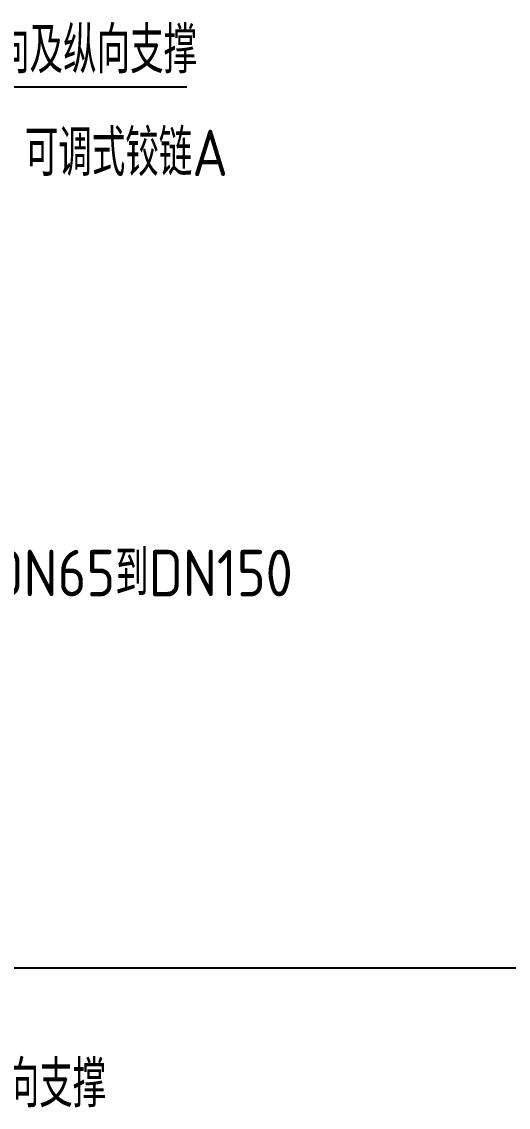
# Model space of a CAD drawing. Extents: x -427546 to -314919, y 698702 to 968782.
# Drawn here: x -415270 to -411087, y 896564 to 905900 of the extents above; entities that cross this region are included whole.
import ezdxf

# ---------------------------------------------------------------- set-up
doc = ezdxf.new("R2010")
doc.units = 0
doc.header["$LTSCALE"] = 1000
doc.header["$MEASUREMENT"] = 0
doc.linetypes.add('CONTINOUS', pattern=[0])
doc.layers.get('0').update_dxf_attribs({"linetype": 'CONTINUOUS'})
doc.layers.add('BZ', color=2, linetype='CONTINUOUS')
doc.layers.add('H-喷淋图块', color=153, linetype='CONTINOUS')
doc.styles.get("Standard").update_dxf_attribs({"font": 'GBENOR', "bigfont": 'GBCBIG'})

msp = doc.modelspace()

# ---------------------------------------------------------------- linework, layer by layer
at = {"layer": 'BZ'}
msp.add_line((-420265.5, 905340.4), (-413850.3, 905340.4), dxfattribs=at)
at = {"layer": 'H-喷淋图块', "color": 134, "ltscale": 0.5}
msp.add_lwpolyline([(-421325.5, 897762.2), (-399345.5, 897762.2)], dxfattribs=at)

# ---------------------------------------------------------------- texts
for s, p in [('水管侧向及纵向支撑', (-416354.1, 905456)), ('可调式铰链A', (-415243.4, 904572.4)), ('管径从DN65到DN150', (-416411.7, 900958)), ('水管侧向及纵向支撑', (-417134.9, 896564.3))]:
    msp.add_text(s, height=400, rotation=360).set_placement(p)

doc.saveas('drawing.dxf')
